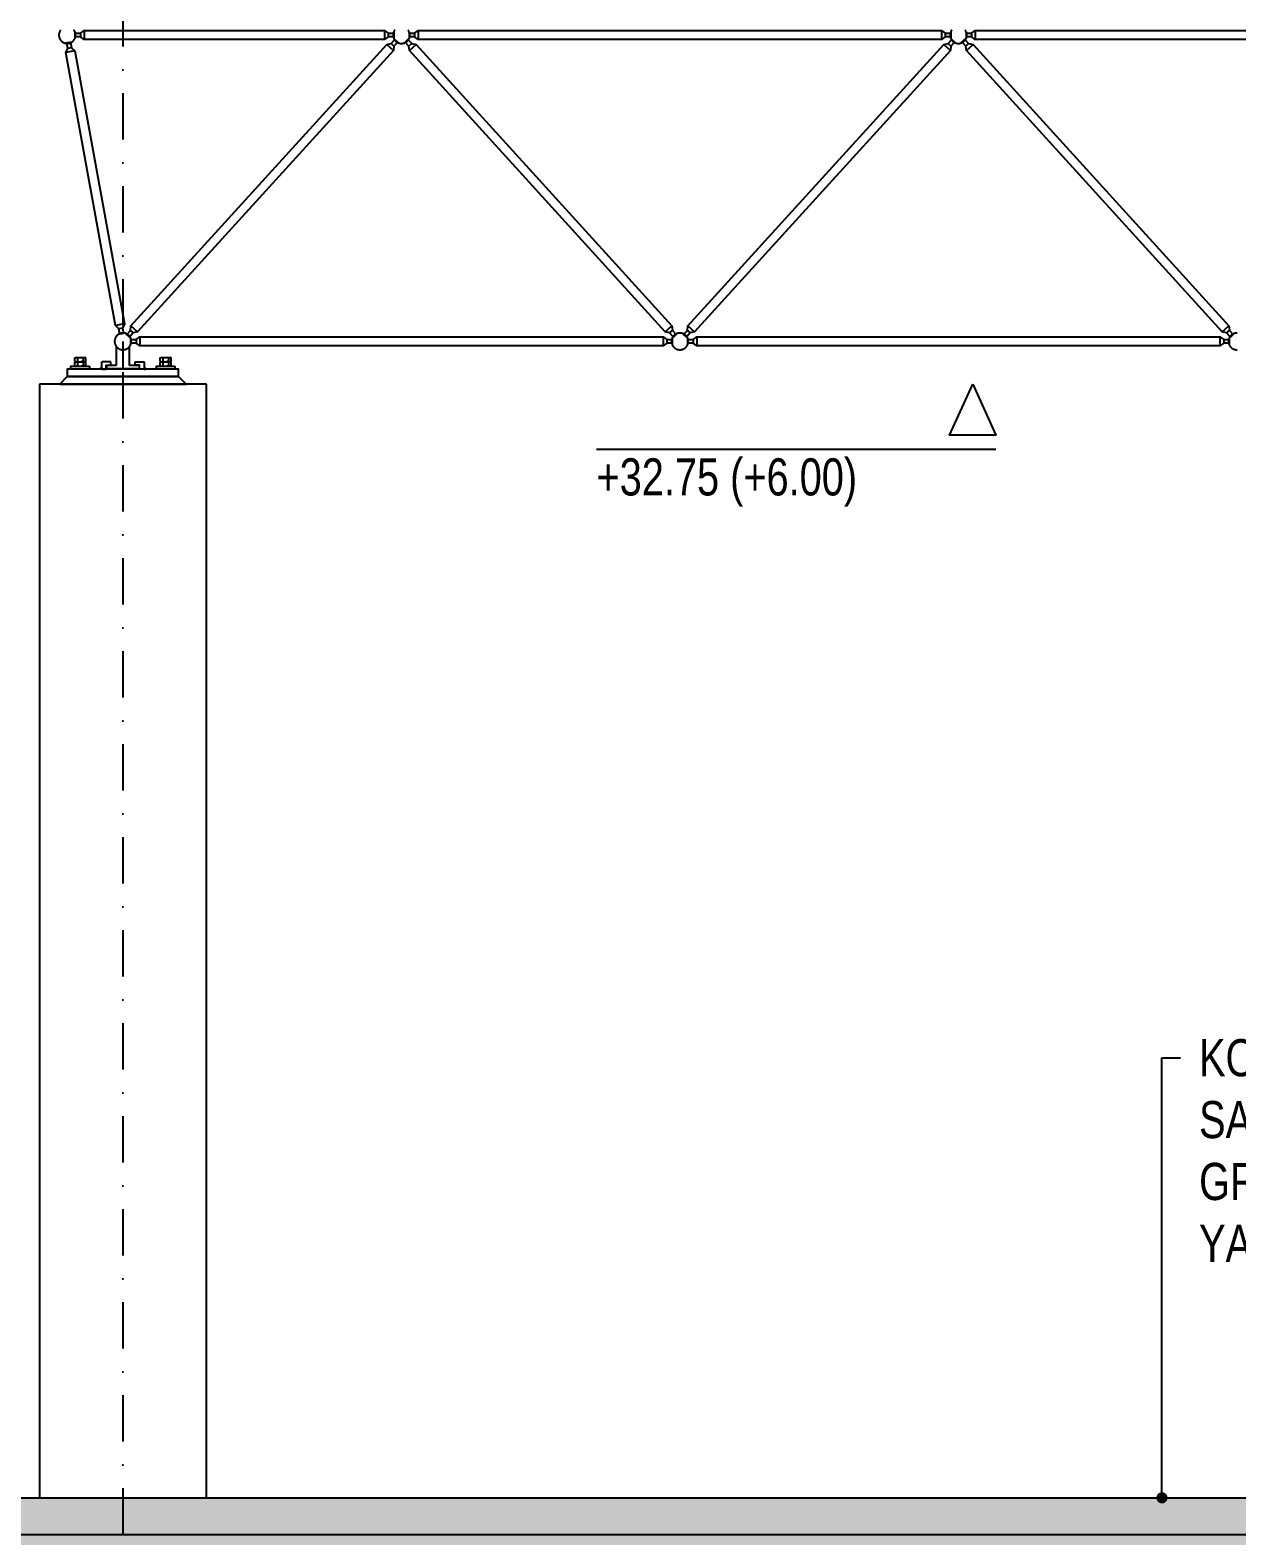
# Model space of a CAD drawing. Header units: centimetres. Extents: x 26569 to 160723, y -3143 to 14565.
# Drawn here: x 113858 to 114508, y -1622 to -811 of the extents above; entities that cross this region are included whole.
import ezdxf
from ezdxf import colors
from ezdxf.entities.mleader import LeaderData, LeaderLine
from ezdxf.math import Vec2, Vec3

# ---------------------------------------------------------------- set-up
doc = ezdxf.new("R2010")
doc.units = ezdxf.units.CM
doc.header["$LTSCALE"] = 100
doc.linetypes.add('DASHDOT2', pattern=[0.5, 0.25, -0.125, 0, -0.125])
for name, color, linetype in [('A-ANNO-DIMS', 187, 'Continuous'), ('A-ANNO-GRID', 155, 'DASHDOT2'), ('A-ELEV-01', 255, 'Continuous'), ('A-ELEV-02', 253, 'Continuous'), ('S-CONC', 5, 'Continuous'), ('S-HTCH', 8, 'Continuous')]:
    doc.layers.add(name, color=color, linetype=linetype)
doc.styles.add('Fields_100', font='act_simplex.shx', dxfattribs={"width": 0.8, "height": 20})
doc.dimstyles.new('FIELDS_100', dxfattribs={"dimscale": 0, "dimtxt": 20, "dimasz": 5, "dimexe": 5, "dimexo": 5, "dimgap": 5, "dimtad": 0, "dimdec": 0, "dimzin": 0, "dimdsep": 46, "dimtxsty": 'Fields_100', "dimblk": 'DOT', "dimcen": 0.09, "dimclrt": 50, "dimadec": 0, "dimazin": 0, "dimtfac": 1, "dimtdec": 0, "dimtix": 1, "dimtofl": 0, "dimtmove": 1, "dimatfit": 3, "dimfxl": 5, "dimfxlon": 1, "dimtolj": 1, "dimtzin": 0, "dimarcsym": 0})

# ---------------------------------------------------------------- blocks, each defined once
blk = doc.blocks.new('_Dot')
at = {"color": 0, "linetype": 'ByBlock', "lineweight": -2}
blk.add_line((-0.5, 0), (-1, 0), dxfattribs=at)
at = {"color": 0, "linetype": 'ByBlock', "const_width": 0.5}
blk.add_lwpolyline([(-0.25, 0, 1), (0.25, 0, 1)], format="xyb", close=True, dxfattribs=at)
blk = doc.blocks.new('*D478')
at = {"layer": 'A-ANNO-DIMS', "color": 0, "lineweight": -2, "transparency": 16777216}
for p, q in [((113907.73, -198.45), (113907.73, -188.45)), ((113912.73, -193.45), (114776.06, -193.45)), ((115702.73, -193.45), (114839.4, -193.45)), ((115707.73, -198.45), (115707.73, -188.45))]:
    blk.add_line(p, q, dxfattribs=at)
at = {"layer": 'DEFPOINTS', "color": 0, "transparency": 16777216}
for p in [(115707.73, -193.45), (113907.73, -1038.45), (115707.73, -1038.45)]:
    blk.add_point(p, dxfattribs=at)
at = {"layer": 'A-ANNO-DIMS', "color": 0, "lineweight": -2, "transparency": 16777216, "xscale": 5, "yscale": 5, "zscale": 5, "rotation": 180}
blk.add_blockref('_Dot', (113907.73, -193.45), dxfattribs=at)
at = {"layer": 'A-ANNO-DIMS', "color": 0, "lineweight": -2, "transparency": 16777216, "xscale": 5, "yscale": 5, "zscale": 5}
blk.add_blockref('_Dot', (115707.73, -193.45), dxfattribs=at)
at = {"layer": 'A-ANNO-DIMS', "color": 50, "transparency": 16777216, "insert": (114807.73, -193.45), "char_height": 20, "attachment_point": 5, "style": 'Fields_100'}
blk.add_mtext('\\A1;1800', dxfattribs=at)
blk = doc.blocks.new('*D483')
at = {"layer": 'A-ANNO-DIMS', "color": 0, "lineweight": -2, "transparency": 16777216}
for p, q in [((113807.73, -198.45), (113807.73, -188.45)), ((113812.73, -193.45), (113833.68, -193.45)), ((113902.73, -193.45), (113881.78, -193.45)), ((113907.73, -198.45), (113907.73, -188.45))]:
    blk.add_line(p, q, dxfattribs=at)
at = {"layer": 'DEFPOINTS', "color": 0, "transparency": 16777216}
for p in [(113907.73, -193.45), (113807.73, -1038.45), (113907.73, -1038.45)]:
    blk.add_point(p, dxfattribs=at)
at = {"layer": 'A-ANNO-DIMS', "color": 0, "lineweight": -2, "transparency": 16777216, "xscale": 5, "yscale": 5, "zscale": 5, "rotation": 180}
blk.add_blockref('_Dot', (113807.73, -193.45), dxfattribs=at)
at = {"layer": 'A-ANNO-DIMS', "color": 0, "lineweight": -2, "transparency": 16777216, "xscale": 5, "yscale": 5, "zscale": 5}
blk.add_blockref('_Dot', (113907.73, -193.45), dxfattribs=at)
at = {"layer": 'A-ANNO-DIMS', "color": 50, "transparency": 16777216, "insert": (113857.73, -193.45), "char_height": 20, "attachment_point": 5, "style": 'Fields_100'}
blk.add_mtext('\\A1;100', dxfattribs=at)
blk = doc.blocks.new('SOMUN')
for p, q in [((-9.8, 7.1), (-8.2, 8)), ((-9.8, 0.9), (-9.8, 7.1)), ((-9.8, 0.9), (-8.2, 0)), ((-8.2, 8), (-5, 8)), ((-8.2, 0), (-5, 0)), ((-5, 7.1), (-6.6, 8)), ((-5, 0.9), (-6.6, 0)), ((-5, 8), (5, 8)), ((-5, 7.1), (-1.7, 8)), ((-5, 7.1), (-5, 0.9)), ((-5, 0.9), (-1.7, 0)), ((-5, 0), (5, 0)), ((5, 7.1), (1.7, 8)), ((5, 0.9), (1.7, 0)), ((5, 8), (8.2, 8)), ((5, 7.1), (6.6, 8)), ((5, 7.1), (5, 0.9)), ((5, 0.9), (6.6, 0)), ((5, 0), (8.2, 0)), ((9.8, 7.1), (8.2, 8)), ((9.8, 0.9), (8.2, 0)), ((9.8, 0.9), (9.8, 7.1))]:
    blk.add_line(p, q)

msp = doc.modelspace()

# ---------------------------------------------------------------- hatches: boundary and pattern name
at = {"layer": 'A-ELEV-02'}
for points in [[(113896.23, -993.24), (113896.53, -993.54), (113895.53, -993.54), (113895.53, -993.51), (113895.53, -993.48), (113895.54, -993.44), (113895.54, -993.41), (113895.54, -993.37), (113895.55, -993.34), (113895.56, -993.31), (113895.57, -993.27), (113895.58, -993.24), (113895.59, -993.21), (113895.6, -993.18), (113895.61, -993.14), (113895.63, -993.11), (113895.64, -993.08), (113895.66, -993.05), (113895.68, -993.02), (113895.69, -992.99), (113895.71, -992.97), (113895.73, -992.94), (113895.76, -992.91), (113895.78, -992.89), (113895.8, -992.86), (113895.82, -992.84), (113895.85, -992.81), (113895.87, -992.79), (113895.9, -992.77), (113895.93, -992.75), (113895.95, -992.73), (113895.98, -992.71), (113896.01, -992.69), (113896.04, -992.67), (113896.07, -992.65), (113896.1, -992.64), (113896.13, -992.63), (113896.17, -992.61), (113896.2, -992.6), (113896.23, -992.59)], [(113919.23, -993.24), (113918.93, -993.54), (113919.93, -993.54), (113919.93, -993.51), (113919.93, -993.48), (113919.92, -993.44), (113919.92, -993.41), (113919.92, -993.37), (113919.91, -993.34), (113919.9, -993.31), (113919.89, -993.27), (113919.88, -993.24), (113919.87, -993.21), (113919.86, -993.18), (113919.85, -993.14), (113919.83, -993.11), (113919.82, -993.08), (113919.8, -993.05), (113919.78, -993.02), (113919.77, -992.99), (113919.75, -992.97), (113919.73, -992.94), (113919.7, -992.91), (113919.68, -992.89), (113919.66, -992.86), (113919.64, -992.84), (113919.61, -992.81), (113919.59, -992.79), (113919.56, -992.77), (113919.53, -992.75), (113919.5, -992.73), (113919.48, -992.71), (113919.45, -992.69), (113919.42, -992.67), (113919.39, -992.65), (113919.36, -992.64), (113919.33, -992.63), (113919.29, -992.61), (113919.26, -992.6), (113919.23, -992.59)]]:
    msp.add_hatch(color=256, dxfattribs=at).paths.add_polyline_path(points, flags=0)
at = {"layer": 'S-HTCH'}
h = msp.add_hatch(dxfattribs=at)
h.set_pattern_fill('ANSI33', color=256, style=0)
h.set_pattern_definition([(45, (95288.2936, -335.3015), (-4.490128, 4.490128), []), (45, (95292.784, -335.3015), (-4.490128, 4.490128), [3.175, -1.5875])])
h.paths.add_polyline_path([(120752.73, -1621.54), (120752.73, -1601.54), (104862.73, -1601.54), (104862.73, -1621.54)])
h.paths.add_polyline_path([(120752.73, -1601.54), (120752.73, -1621.54), (122651.23, -1621.54), (122651.23, -1601.54)])
h = msp.add_hatch(dxfattribs=at)
h.set_pattern_fill('AR-CONC', color=256, scale=0.1, style=0)
h.set_pattern_definition([(50, (-26454.642, -0.04), (18.2184669, -1.5939086), [1.905, -20.955]), (355, (-26454.642, -0.04), (-3.5243421, 19.1056845), [1.524, -16.7640584]), (100.451445, (-26453.124, -0.173), (14.6941247, 17.5117752), [1.6190009, -17.8090245]), (46.1842, (-26454.642, 5.04), (27.107904, -4.2042328), [2.8575, -31.4325]), (96.635558, (-26452.383, 4.69), (23.7404134, 24.7426125), [2.4285023, -26.713561]), (351.184151, (-26454.642, 5.04), (23.7404134, 24.7426125), [2.2859967, -25.145973]), (21, (-26452.102, 3.77), (15.1614391, -10.2265198), [1.905, -20.955]), (326, (-26452.102, 3.77), (6.1802028, 18.4187966), [1.524, -16.764]), (71.451445, (-26450.838, 2.917), (21.341642, 8.1922769), [1.6190009, -17.8089938]), (37.5, (-26454.642, -0.04), (0.30886033, 8.4555039), [0, -16.5608, 0, -17.018, 0, -16.8275]), (7.5, (-26454.642, -0.04), (6.68196625, 10.0180575), [0, -9.7028, 0, -16.1798, 0, -6.4135]), (327.5, (-26460.306, -0.04), (13.55905952, -0.5728744), [0, -6.35, 0, -19.812, 0, -26.289]), (317.5, (-26462.846, -0.04), (14.8129181, 2.5426491), [0, -8.255, 0, -13.1572, 0, -18.669])])
h.paths.add_polyline_path([(122625.73, -1621.54), (104862.73, -1621.54), (104862.73, -1631.54), (122625.73, -1631.54)])

# ---------------------------------------------------------------- linework, layer by layer
for points in [[(113873.73, -1001.54), (113941.73, -1001.54), (113937.73, -997.54), (113877.73, -997.54)], [(113877.73, -997.54), (113937.73, -997.54), (113937.73, -993.54), (113877.73, -993.54)]]:
    msp.add_lwpolyline(points, close=True)
at = {"elevation": 0}
for points in [[(113889.73, -991.94), (113889.73, -993.54), (113879.73, -993.54), (113879.73, -991.94), (113889.73, -991.94)], [(113935.73, -991.94), (113935.73, -993.54), (113925.73, -993.54), (113925.73, -991.94), (113935.73, -991.94)]]:
    msp.add_lwpolyline(points, dxfattribs=at)
at = {"layer": 'A-ANNO-DIMS'}
msp.add_lwpolyline([(114365.45, -1001.54), (114377.95, -1029.04), (114352.95, -1029.04)], close=True, dxfattribs=at)
msp.add_lwpolyline([(114162.8, -1036.54), (114377.95, -1036.54)], dxfattribs=at)
at = {"layer": 'A-ANNO-GRID'}
msp.add_lwpolyline([(113907.73, -143.45), (113907.73, -1876.54)], dxfattribs=at)
at = {"layer": 'A-ELEV-01'}
for points in [[(113862.73, -1001.54), (113862.73, -1601.54)], [(113952.73, -1001.54), (113862.73, -1001.54)], [(113952.73, -1601.54), (113952.73, -1001.54)]]:
    msp.add_lwpolyline(points, dxfattribs=at)
at = {"layer": 'A-ELEV-02'}
for points in [[(113874.13, -810.84), (113874.04, -810.96), (113873.96, -811.09), (113873.88, -811.22), (113873.8, -811.35), (113873.73, -811.48), (113873.66, -811.62), (113873.6, -811.76), (113873.54, -811.91), (113873.48, -812.05), (113873.46, -812.13), (113873.43, -812.2), (113873.41, -812.28), (113873.39, -812.36), (113873.37, -812.43), (113873.35, -812.51), (113873.33, -812.59), (113873.32, -812.67), (113873.3, -812.74), (113873.29, -812.82), (113873.28, -812.9), (113873.27, -812.98), (113873.26, -813.06), (113873.25, -813.14), (113873.24, -813.22), (113873.24, -813.3), (113873.23, -813.38), (113873.23, -813.46), (113873.23, -813.54), (113873.23, -813.62), (113873.23, -813.7), (113873.24, -813.78), (113873.24, -813.86), (113873.25, -813.94), (113873.25, -814.01), (113873.26, -814.09), (113873.27, -814.17), (113873.29, -814.25), (113873.31, -814.4), (113873.35, -814.56), (113873.38, -814.71), (113873.43, -814.86), (113873.47, -815), (113873.52, -815.14), (113873.58, -815.29), (113873.64, -815.42), (113873.71, -815.56), (113873.77, -815.69), (113873.85, -815.82), (113873.93, -815.95), (113874.01, -816.07), (113874.1, -816.2), (113874.19, -816.32), (113874.29, -816.44), (113874.39, -816.56), (113874.5, -816.68), (113874.55, -816.73), (113874.61, -816.79), (113874.67, -816.84), (113874.73, -816.9), (113874.79, -816.95), (113874.85, -817), (113874.91, -817.05), (113874.97, -817.1), (113875.03, -817.15), (113875.1, -817.19), (113875.16, -817.24), (113875.23, -817.29), (113875.3, -817.33), (113875.36, -817.37), (113875.43, -817.41), (113875.5, -817.45), (113875.57, -817.49), (113875.64, -817.53), (113875.71, -817.57), (113875.78, -817.6), (113875.86, -817.64), (113875.93, -817.67), (113876, -817.7), (113876.08, -817.73), (113876.15, -817.76), (113876.22, -817.78), (113876.3, -817.81), (113876.37, -817.83), (113876.52, -817.88), (113876.67, -817.92), (113876.83, -817.95), (113876.98, -817.98), (113877.13, -818), (113877.28, -818.02), (113877.43, -818.03), (113877.58, -818.04), (113877.73, -818.04), (113877.88, -818.04), (113878.03, -818.03), (113878.18, -818.02), (113878.33, -818), (113878.48, -817.98), (113878.63, -817.95), (113878.79, -817.92), (113878.94, -817.88), (113879.09, -817.83), (113879.16, -817.81), (113879.24, -817.78), (113879.31, -817.76), (113879.38, -817.73), (113879.46, -817.7), (113879.53, -817.67), (113879.6, -817.64), (113879.68, -817.6), (113879.75, -817.57), (113879.82, -817.53), (113879.89, -817.49), (113879.96, -817.45), (113880.03, -817.41), (113880.1, -817.37), (113880.16, -817.33), (113880.23, -817.29), (113880.3, -817.24), (113880.36, -817.19), (113880.43, -817.15), (113880.49, -817.1), (113880.55, -817.05), (113880.61, -817), (113880.67, -816.95), (113880.73, -816.9), (113880.79, -816.84), (113880.85, -816.79), (113880.91, -816.73), (113880.96, -816.68), (113881.07, -816.56), (113881.17, -816.44), (113881.27, -816.32), (113881.36, -816.2), (113881.45, -816.07), (113881.53, -815.95), (113881.61, -815.82), (113881.69, -815.69), (113881.75, -815.56), (113881.82, -815.42), (113881.88, -815.29), (113881.94, -815.14), (113881.99, -815), (113882.03, -814.86), (113882.08, -814.71), (113882.11, -814.56), (113882.15, -814.4), (113882.17, -814.25), (113882.19, -814.17), (113882.2, -814.09), (113882.21, -814.01), (113882.21, -813.94), (113882.22, -813.86), (113882.22, -813.78), (113882.23, -813.7), (113882.23, -813.62), (113882.23, -813.54), (113882.23, -813.46), (113882.23, -813.38), (113882.22, -813.3), (113882.22, -813.22), (113882.21, -813.14), (113882.2, -813.06), (113882.19, -812.98), (113882.18, -812.9), (113882.17, -812.82), (113882.16, -812.74), (113882.14, -812.67), (113882.13, -812.59), (113882.11, -812.51), (113882.09, -812.43), (113882.07, -812.36), (113882.05, -812.28), (113882.03, -812.2), (113882, -812.13), (113881.98, -812.05), (113881.92, -811.91), (113881.86, -811.76), (113881.8, -811.62), (113881.73, -811.48), (113881.66, -811.35), (113881.58, -811.22), (113881.5, -811.09), (113881.42, -810.96), (113881.33, -810.84)], [(113881.83, -812.54), (113884.83, -812.54), (113886.83, -811.13), (114048.63, -811.13), (114050.63, -812.54), (114053.63, -812.54)], [(113886.83, -811.13), (113886.83, -815.96)], [(114048.63, -811.13), (114048.63, -815.96)], [(114054.13, -810.84), (114054.04, -810.96), (114053.96, -811.09), (114053.88, -811.22), (114053.8, -811.35), (114053.73, -811.48), (114053.66, -811.62), (114053.6, -811.76), (114053.54, -811.91), (114053.48, -812.05), (114053.46, -812.13), (114053.43, -812.2), (114053.41, -812.28), (114053.39, -812.36), (114053.37, -812.43), (114053.35, -812.51), (114053.33, -812.59), (114053.32, -812.67), (114053.3, -812.74), (114053.29, -812.82), (114053.28, -812.9), (114053.27, -812.98), (114053.26, -813.06), (114053.25, -813.14), (114053.24, -813.22), (114053.24, -813.3), (114053.23, -813.38), (114053.23, -813.46), (114053.23, -813.54), (114053.23, -813.62), (114053.23, -813.7), (114053.24, -813.78), (114053.24, -813.86), (114053.25, -813.94), (114053.25, -814.01), (114053.26, -814.09), (114053.27, -814.17), (114053.29, -814.25), (114053.31, -814.4), (114053.35, -814.56), (114053.38, -814.71), (114053.43, -814.86), (114053.47, -815), (114053.52, -815.14), (114053.58, -815.29), (114053.64, -815.42), (114053.71, -815.56), (114053.77, -815.69), (114053.85, -815.82), (114053.93, -815.95), (114054.01, -816.07), (114054.1, -816.2), (114054.19, -816.32), (114054.29, -816.44), (114054.39, -816.56), (114054.5, -816.68), (114054.55, -816.73), (114054.61, -816.79), (114054.67, -816.84), (114054.73, -816.9), (114054.79, -816.95), (114054.85, -817), (114054.91, -817.05), (114054.97, -817.1), (114055.03, -817.15), (114055.1, -817.19), (114055.16, -817.24), (114055.23, -817.29), (114055.3, -817.33), (114055.36, -817.37), (114055.43, -817.41), (114055.5, -817.45), (114055.57, -817.49), (114055.64, -817.53), (114055.71, -817.57), (114055.78, -817.6), (114055.86, -817.64), (114055.93, -817.67), (114056, -817.7), (114056.08, -817.73), (114056.15, -817.76), (114056.22, -817.78), (114056.3, -817.81), (114056.37, -817.83), (114056.52, -817.88), (114056.67, -817.92), (114056.83, -817.95), (114056.98, -817.98), (114057.13, -818), (114057.28, -818.02), (114057.43, -818.03), (114057.58, -818.04), (114057.73, -818.04), (114057.88, -818.04), (114058.03, -818.03), (114058.18, -818.02), (114058.33, -818), (114058.48, -817.98), (114058.63, -817.95), (114058.79, -817.92), (114058.94, -817.88), (114059.09, -817.83), (114059.16, -817.81), (114059.24, -817.78), (114059.31, -817.76), (114059.38, -817.73), (114059.46, -817.7), (114059.53, -817.67), (114059.6, -817.64), (114059.68, -817.6), (114059.75, -817.57), (114059.82, -817.53), (114059.89, -817.49), (114059.96, -817.45), (114060.03, -817.41), (114060.1, -817.37), (114060.16, -817.33), (114060.23, -817.29), (114060.3, -817.24), (114060.36, -817.19), (114060.43, -817.15), (114060.49, -817.1), (114060.55, -817.05), (114060.61, -817), (114060.67, -816.95), (114060.73, -816.9), (114060.79, -816.84), (114060.85, -816.79), (114060.91, -816.73), (114060.96, -816.68), (114061.07, -816.56), (114061.17, -816.44), (114061.27, -816.32), (114061.36, -816.2), (114061.45, -816.07), (114061.53, -815.95), (114061.61, -815.82), (114061.69, -815.69), (114061.75, -815.56), (114061.82, -815.42), (114061.88, -815.29), (114061.94, -815.14), (114061.99, -815), (114062.03, -814.86), (114062.08, -814.71), (114062.11, -814.56), (114062.15, -814.4), (114062.17, -814.25), (114062.19, -814.17), (114062.2, -814.09), (114062.21, -814.01), (114062.21, -813.94), (114062.22, -813.86), (114062.22, -813.78), (114062.23, -813.7), (114062.23, -813.62), (114062.23, -813.54), (114062.23, -813.46), (114062.23, -813.38), (114062.22, -813.3), (114062.22, -813.22), (114062.21, -813.14), (114062.2, -813.06), (114062.19, -812.98), (114062.18, -812.9), (114062.17, -812.82), (114062.16, -812.74), (114062.14, -812.67), (114062.13, -812.59), (114062.11, -812.51), (114062.09, -812.43), (114062.07, -812.36), (114062.05, -812.28), (114062.03, -812.2), (114062, -812.13), (114061.98, -812.05), (114061.92, -811.91), (114061.86, -811.76), (114061.8, -811.62), (114061.73, -811.48), (114061.66, -811.35), (114061.58, -811.22), (114061.5, -811.09), (114061.42, -810.96), (114061.33, -810.84)], [(114061.83, -812.54), (114064.83, -812.54), (114066.83, -811.13), (114348.63, -811.13), (114350.63, -812.54), (114353.63, -812.54)], [(114066.83, -811.13), (114066.83, -815.96)], [(114348.63, -811.13), (114348.63, -815.96)], [(114354.13, -810.84), (114354.04, -810.96), (114353.96, -811.09), (114353.88, -811.22), (114353.8, -811.35), (114353.73, -811.48), (114353.66, -811.62), (114353.6, -811.76), (114353.54, -811.91), (114353.48, -812.05), (114353.46, -812.13), (114353.43, -812.2), (114353.41, -812.28), (114353.39, -812.36), (114353.37, -812.43), (114353.35, -812.51), (114353.33, -812.59), (114353.32, -812.67), (114353.3, -812.74), (114353.29, -812.82), (114353.28, -812.9), (114353.27, -812.98), (114353.26, -813.06), (114353.25, -813.14), (114353.24, -813.22), (114353.24, -813.3), (114353.23, -813.38), (114353.23, -813.46), (114353.23, -813.54), (114353.23, -813.62), (114353.23, -813.7), (114353.24, -813.78), (114353.24, -813.86), (114353.25, -813.94), (114353.25, -814.01), (114353.26, -814.09), (114353.27, -814.17), (114353.29, -814.25), (114353.31, -814.4), (114353.35, -814.56), (114353.38, -814.71), (114353.43, -814.86), (114353.47, -815), (114353.52, -815.14), (114353.58, -815.29), (114353.64, -815.42), (114353.71, -815.56), (114353.77, -815.69), (114353.85, -815.82), (114353.93, -815.95), (114354.01, -816.07), (114354.1, -816.2), (114354.19, -816.32), (114354.29, -816.44), (114354.39, -816.56), (114354.5, -816.68), (114354.55, -816.73), (114354.61, -816.79), (114354.67, -816.84), (114354.73, -816.9), (114354.79, -816.95), (114354.85, -817), (114354.91, -817.05), (114354.97, -817.1), (114355.03, -817.15), (114355.1, -817.19), (114355.16, -817.24), (114355.23, -817.29), (114355.3, -817.33), (114355.36, -817.37), (114355.43, -817.41), (114355.5, -817.45), (114355.57, -817.49), (114355.64, -817.53), (114355.71, -817.57), (114355.78, -817.6), (114355.86, -817.64), (114355.93, -817.67), (114356, -817.7), (114356.08, -817.73), (114356.15, -817.76), (114356.22, -817.78), (114356.3, -817.81), (114356.37, -817.83), (114356.52, -817.88), (114356.67, -817.92), (114356.83, -817.95), (114356.98, -817.98), (114357.13, -818), (114357.28, -818.02), (114357.43, -818.03), (114357.58, -818.04), (114357.73, -818.04), (114357.88, -818.04), (114358.03, -818.03), (114358.18, -818.02), (114358.33, -818), (114358.48, -817.98), (114358.63, -817.95), (114358.79, -817.92), (114358.94, -817.88), (114359.09, -817.83), (114359.16, -817.81), (114359.24, -817.78), (114359.31, -817.76), (114359.38, -817.73), (114359.46, -817.7), (114359.53, -817.67), (114359.6, -817.64), (114359.68, -817.6), (114359.75, -817.57), (114359.82, -817.53), (114359.89, -817.49), (114359.96, -817.45), (114360.03, -817.41), (114360.1, -817.37), (114360.16, -817.33), (114360.23, -817.29), (114360.3, -817.24), (114360.36, -817.19), (114360.43, -817.15), (114360.49, -817.1), (114360.55, -817.05), (114360.61, -817), (114360.67, -816.95), (114360.73, -816.9), (114360.79, -816.84), (114360.85, -816.79), (114360.91, -816.73), (114360.96, -816.68), (114361.07, -816.56), (114361.17, -816.44), (114361.27, -816.32), (114361.36, -816.2), (114361.45, -816.07), (114361.53, -815.95), (114361.61, -815.82), (114361.69, -815.69), (114361.75, -815.56), (114361.82, -815.42), (114361.88, -815.29), (114361.94, -815.14), (114361.99, -815), (114362.03, -814.86), (114362.08, -814.71), (114362.11, -814.56), (114362.15, -814.4), (114362.17, -814.25), (114362.19, -814.17), (114362.2, -814.09), (114362.21, -814.01), (114362.21, -813.94), (114362.22, -813.86), (114362.22, -813.78), (114362.23, -813.7), (114362.23, -813.62), (114362.23, -813.54), (114362.23, -813.46), (114362.23, -813.38), (114362.22, -813.3), (114362.22, -813.22), (114362.21, -813.14), (114362.2, -813.06), (114362.19, -812.98), (114362.18, -812.9), (114362.17, -812.82), (114362.16, -812.74), (114362.14, -812.67), (114362.13, -812.59), (114362.11, -812.51), (114362.09, -812.43), (114362.07, -812.36), (114362.05, -812.28), (114362.03, -812.2), (114362, -812.13), (114361.98, -812.05), (114361.92, -811.91), (114361.86, -811.76), (114361.8, -811.62), (114361.73, -811.48), (114361.66, -811.35), (114361.58, -811.22), (114361.5, -811.09), (114361.42, -810.96), (114361.33, -810.84)], [(114361.83, -812.54), (114364.83, -812.54), (114366.83, -811.13), (114648.63, -811.13), (114650.63, -812.54), (114653.63, -812.54)], [(114366.83, -811.13), (114366.83, -815.96)], [(113880.29, -817.25), (113876.64, -817.91)], [(113906.01, -974.69), (113905.48, -971.74), (113903.73, -970.02), (113876.98, -822.93), (113878.02, -820.71), (113877.48, -817.76)], [(113879.45, -817.4), (113879.98, -820.35), (113881.73, -822.06), (113908.48, -969.16), (113907.44, -971.38), (113907.98, -974.33)], [(113881.83, -811.69), (113881.83, -815.4)], [(114053.63, -814.54), (114050.63, -814.54), (114048.63, -815.96), (113886.83, -815.96), (113884.83, -814.54), (113881.83, -814.54)], [(113884.83, -812.54), (113884.83, -814.54)], [(114049.82, -818.65), (114053.4, -821.9)], [(114050.63, -812.54), (114050.63, -814.54)], [(114052.21, -818.12), (114053.69, -819.47)], [(114053.6, -815.33), (114056.34, -817.83)], [(114053.63, -811.69), (114053.63, -815.4)], [(114059.12, -817.83), (114061.86, -815.33)], [(114061.77, -819.47), (114063.25, -818.12)], [(114061.83, -811.69), (114061.83, -815.4)], [(114353.63, -814.54), (114350.63, -814.54), (114348.63, -815.96), (114066.83, -815.96), (114064.83, -814.54), (114061.83, -814.54)], [(114062.06, -821.9), (114065.64, -818.65)], [(114064.83, -812.54), (114064.83, -814.54)], [(114349.82, -818.65), (114353.4, -821.9)], [(114350.63, -812.54), (114350.63, -814.54)], [(114352.21, -818.12), (114353.69, -819.47)], [(114353.6, -815.33), (114356.34, -817.83)], [(114353.63, -811.69), (114353.63, -815.4)], [(114359.12, -817.83), (114361.86, -815.33)], [(114361.77, -819.47), (114363.25, -818.12)], [(114361.83, -811.69), (114361.83, -815.4)], [(114653.63, -814.54), (114650.63, -814.54), (114648.63, -815.96), (114366.83, -815.96), (114364.83, -814.54), (114361.83, -814.54)], [(114362.06, -821.9), (114365.64, -818.65)], [(114364.83, -812.54), (114364.83, -814.54)], [(113881.73, -822.06), (113876.98, -822.93)], [(113879.98, -820.35), (113878.02, -820.71)], [(113908.48, -969.16), (113903.73, -970.02)], [(113907.44, -971.38), (113905.48, -971.74)], [(113911.77, -972.62), (113913.25, -973.96)], [(113912.06, -970.19), (113915.64, -973.43)], [(114199.82, -973.43), (114203.4, -970.19)], [(114202.21, -973.96), (114203.69, -972.62)], [(114211.77, -972.62), (114213.25, -973.96)], [(114212.06, -970.19), (114215.64, -973.43)], [(114499.82, -973.43), (114503.4, -970.19)], [(114502.21, -973.96), (114503.69, -972.62)], [(113911.33, -981.24), (113911.42, -981.12), (113911.5, -981), (113911.58, -980.87), (113911.66, -980.74), (113911.73, -980.6), (113911.8, -980.47), (113911.86, -980.32), (113911.92, -980.18), (113911.98, -980.03), (113912, -979.96), (113912.03, -979.88), (113912.05, -979.81), (113912.07, -979.73), (113912.09, -979.65), (113912.11, -979.58), (113912.13, -979.5), (113912.14, -979.42), (113912.16, -979.34), (113912.17, -979.26), (113912.18, -979.19), (113912.19, -979.11), (113912.2, -979.03), (113912.21, -978.95), (113912.22, -978.87), (113912.22, -978.79), (113912.23, -978.71), (113912.23, -978.63), (113912.23, -978.55), (113912.23, -978.47), (113912.23, -978.39), (113912.22, -978.31), (113912.22, -978.23), (113912.21, -978.15), (113912.21, -978.07), (113912.2, -977.99), (113912.19, -977.92), (113912.17, -977.84), (113912.15, -977.68), (113912.11, -977.53), (113912.08, -977.38), (113912.03, -977.23), (113911.99, -977.09), (113911.94, -976.94), (113911.88, -976.8), (113911.82, -976.67), (113911.75, -976.53), (113911.69, -976.4), (113911.61, -976.27), (113911.53, -976.14), (113911.45, -976.01), (113911.36, -975.89), (113911.27, -975.76), (113911.17, -975.64), (113911.07, -975.53), (113910.96, -975.41), (113910.91, -975.36), (113910.85, -975.3), (113910.79, -975.25), (113910.73, -975.19), (113910.67, -975.14), (113910.61, -975.09), (113910.55, -975.04), (113910.49, -974.99), (113910.43, -974.94), (113910.36, -974.89), (113910.3, -974.85), (113910.23, -974.8), (113910.16, -974.76), (113910.1, -974.72), (113910.03, -974.67), (113909.96, -974.63), (113909.89, -974.6), (113909.82, -974.56), (113909.75, -974.52), (113909.68, -974.49), (113909.6, -974.45), (113909.53, -974.42), (113909.46, -974.39), (113909.38, -974.36), (113909.31, -974.33), (113909.24, -974.3), (113909.16, -974.28), (113909.09, -974.25), (113908.94, -974.21), (113908.79, -974.17), (113908.63, -974.14), (113908.48, -974.11), (113908.33, -974.08), (113908.18, -974.07), (113908.03, -974.05), (113907.88, -974.05), (113907.73, -974.04), (113907.58, -974.05), (113907.43, -974.05), (113907.28, -974.07), (113907.13, -974.08), (113906.98, -974.11), (113906.83, -974.14), (113906.67, -974.17), (113906.52, -974.21), (113906.37, -974.25), (113906.3, -974.28), (113906.22, -974.3), (113906.15, -974.33), (113906.08, -974.36), (113906, -974.39), (113905.93, -974.42), (113905.86, -974.45), (113905.78, -974.49), (113905.71, -974.52), (113905.64, -974.56), (113905.57, -974.6), (113905.5, -974.63), (113905.43, -974.67), (113905.36, -974.72), (113905.3, -974.76), (113905.23, -974.8), (113905.16, -974.85), (113905.1, -974.89), (113905.03, -974.94), (113904.97, -974.99), (113904.91, -975.04), (113904.85, -975.09), (113904.79, -975.14), (113904.73, -975.19), (113904.67, -975.25), (113904.61, -975.3), (113904.55, -975.36), (113904.5, -975.41), (113904.39, -975.53), (113904.29, -975.64), (113904.19, -975.76), (113904.1, -975.89), (113904.01, -976.01), (113903.93, -976.14), (113903.85, -976.27), (113903.77, -976.4), (113903.71, -976.53), (113903.64, -976.67), (113903.58, -976.8), (113903.52, -976.94), (113903.47, -977.09), (113903.43, -977.23), (113903.38, -977.38), (113903.35, -977.53), (113903.31, -977.68), (113903.29, -977.84), (113903.27, -977.92), (113903.26, -977.99), (113903.25, -978.07), (113903.25, -978.15), (113903.24, -978.23), (113903.24, -978.31), (113903.23, -978.39), (113903.23, -978.47), (113903.23, -978.55), (113903.23, -978.63), (113903.23, -978.71), (113903.24, -978.79), (113903.24, -978.87), (113903.25, -978.95), (113903.26, -979.03), (113903.27, -979.11), (113903.28, -979.19), (113903.29, -979.26), (113903.3, -979.34), (113903.32, -979.42), (113903.33, -979.5), (113903.35, -979.58), (113903.37, -979.65), (113903.39, -979.73), (113903.41, -979.81), (113903.43, -979.88), (113903.46, -979.96), (113903.48, -980.03), (113903.54, -980.18), (113903.6, -980.32), (113903.66, -980.47), (113903.73, -980.6), (113903.8, -980.74), (113903.88, -980.87), (113903.96, -981), (113904.04, -981.12), (113904.13, -981.24)], [(113904.13, -981.24), (113904.13, -991.54)], [(113908.82, -974.18), (113905.17, -974.84)], [(113907.73, -978.54), (113907.73, -993.54)], [(113909.12, -974.26), (113911.86, -976.76)], [(113911.33, -991.54), (113911.33, -981.24)], [(113911.83, -977.54), (113914.83, -977.54), (113916.83, -976.13), (114198.63, -976.13), (114200.63, -977.54), (114203.63, -977.54)], [(113911.83, -976.69), (113911.83, -980.4)], [(114203.63, -979.54), (114200.63, -979.54), (114198.63, -980.96), (113916.83, -980.96), (113914.83, -979.54), (113911.83, -979.54)], [(113914.83, -977.54), (113914.83, -979.54)], [(113916.83, -976.13), (113916.83, -980.96)], [(114198.63, -976.13), (114198.63, -980.96)], [(114200.63, -977.54), (114200.63, -979.54)], [(114203.6, -976.76), (114206.34, -974.26)], [(114203.63, -976.69), (114203.63, -980.4)], [(114209.12, -974.26), (114211.86, -976.76)], [(114211.83, -977.54), (114214.83, -977.54), (114216.83, -976.13), (114498.63, -976.13), (114500.63, -977.54), (114503.63, -977.54)], [(114211.83, -976.69), (114211.83, -980.4)], [(114503.63, -979.54), (114500.63, -979.54), (114498.63, -980.96), (114216.83, -980.96), (114214.83, -979.54), (114211.83, -979.54)], [(114214.83, -977.54), (114214.83, -979.54)], [(114216.83, -976.13), (114216.83, -980.96)], [(114498.63, -976.13), (114498.63, -980.96)], [(114500.63, -977.54), (114500.63, -979.54)], [(114507.83, -974.04), (114507.73, -974.04), (114507.63, -974.04), (114507.53, -974.05), (114507.43, -974.05), (114507.33, -974.06), (114507.22, -974.07), (114507.12, -974.09), (114507.02, -974.1), (114506.91, -974.12), (114506.81, -974.14), (114506.7, -974.16), (114506.6, -974.19), (114506.49, -974.22), (114506.39, -974.25), (114506.28, -974.28), (114506.18, -974.32), (114506.07, -974.36), (114505.97, -974.4), (114505.87, -974.45), (114505.76, -974.5), (114505.66, -974.55), (114505.56, -974.6), (114505.46, -974.66), (114505.36, -974.72), (114505.27, -974.78), (114505.17, -974.84), (114505.08, -974.91), (114504.98, -974.98), (114504.89, -975.05), (114504.8, -975.12), (114504.72, -975.2), (114504.63, -975.28), (114504.55, -975.36), (114504.47, -975.45), (114504.39, -975.53), (114504.31, -975.62), (114504.24, -975.71), (114504.16, -975.8), (114504.09, -975.89), (114504.03, -975.99), (114503.96, -976.08), (114503.9, -976.18), (114503.84, -976.28), (114503.79, -976.38), (114503.73, -976.48), (114503.68, -976.58), (114503.63, -976.68), (114503.59, -976.78), (114503.55, -976.89), (114503.51, -976.99), (114503.47, -977.1), (114503.44, -977.2), (114503.4, -977.31), (114503.37, -977.41), (114503.35, -977.52), (114503.33, -977.62), (114503.31, -977.72), (114503.29, -977.83), (114503.27, -977.93), (114503.26, -978.04), (114503.25, -978.14), (114503.24, -978.24), (114503.23, -978.34), (114503.23, -978.44), (114503.23, -978.54), (114503.23, -978.64), (114503.23, -978.74), (114503.24, -978.85), (114503.25, -978.95), (114503.26, -979.05), (114503.27, -979.15), (114503.29, -979.26), (114503.31, -979.36), (114503.33, -979.47), (114503.35, -979.57), (114503.37, -979.68), (114503.4, -979.78), (114503.44, -979.89), (114503.47, -979.99), (114503.51, -980.1), (114503.55, -980.2), (114503.59, -980.3), (114503.63, -980.41), (114503.68, -980.51), (114503.73, -980.61), (114503.79, -980.71), (114503.84, -980.81), (114503.9, -980.91), (114503.96, -981.01), (114504.03, -981.1), (114504.09, -981.2), (114504.16, -981.29), (114504.24, -981.38), (114504.31, -981.47), (114504.39, -981.56), (114504.47, -981.64), (114504.55, -981.73), (114504.63, -981.81), (114504.72, -981.89), (114504.8, -981.96), (114504.89, -982.04), (114504.98, -982.11), (114505.08, -982.18), (114505.17, -982.25), (114505.27, -982.31), (114505.36, -982.37), (114505.46, -982.43), (114505.56, -982.49), (114505.66, -982.54), (114505.76, -982.59), (114505.87, -982.64), (114505.97, -982.69), (114506.07, -982.73), (114506.18, -982.77), (114506.28, -982.8), (114506.39, -982.84), (114506.49, -982.87), (114506.6, -982.9), (114506.7, -982.92), (114506.81, -982.95), (114506.91, -982.97), (114507.02, -982.99), (114507.12, -983), (114507.22, -983.02), (114507.33, -983.03), (114507.43, -983.03), (114507.53, -983.04), (114507.63, -983.04), (114507.73, -983.04), (114507.83, -983.04)], [(114503.6, -976.76), (114506.34, -974.26)], [(114503.63, -976.69), (114503.63, -980.4)], [(113896.23, -992.59), (113896.21, -992.6), (113896.19, -992.6), (113896.18, -992.61), (113896.16, -992.61), (113896.14, -992.62), (113896.12, -992.63), (113896.11, -992.64), (113896.09, -992.65), (113896.07, -992.65), (113896.06, -992.66), (113896.04, -992.67), (113896.02, -992.68), (113896, -992.69), (113895.99, -992.7), (113895.97, -992.71), (113895.95, -992.73), (113895.94, -992.74), (113895.92, -992.75), (113895.91, -992.76), (113895.89, -992.77), (113895.88, -992.79), (113895.86, -992.8), (113895.85, -992.81), (113895.83, -992.83), (113895.82, -992.84), (113895.8, -992.86), (113895.79, -992.87), (113895.77, -992.89), (113895.76, -992.9), (113895.75, -992.92), (113895.74, -992.94), (113895.72, -992.95), (113895.71, -992.97), (113895.7, -992.99), (113895.69, -993), (113895.68, -993.02), (113895.67, -993.04), (113895.66, -993.06), (113895.65, -993.07), (113895.64, -993.09), (113895.63, -993.11), (113895.62, -993.13), (113895.61, -993.15), (113895.6, -993.16), (113895.6, -993.18), (113895.59, -993.2), (113895.58, -993.22), (113895.58, -993.24), (113895.57, -993.26), (113895.57, -993.28), (113895.56, -993.3), (113895.56, -993.32), (113895.55, -993.34), (113895.55, -993.35), (113895.54, -993.37), (113895.54, -993.39), (113895.54, -993.41), (113895.54, -993.43), (113895.53, -993.45), (113895.53, -993.47), (113895.53, -993.49), (113895.53, -993.51), (113895.53, -993.53), (113895.53, -993.54)], [(113896.53, -993.54), (113895.53, -993.54)], [(113896.53, -993.54), (113896.23, -993.24)], [(113904.13, -991.54), (113898.83, -991.54)], [(113898.83, -991.54), (113898.83, -993.14)], [(113898.83, -993.14), (113916.63, -993.14)], [(113899.03, -993.54), (113899.03, -993.34)], [(113899.03, -993.34), (113916.43, -993.34)], [(113916.43, -993.54), (113899.03, -993.54)], [(113899.08, -993.34), (113899.08, -993.14)], [(113916.63, -991.54), (113911.33, -991.54)], [(113916.38, -993.34), (113916.38, -993.14)], [(113916.43, -993.54), (113916.43, -993.34)], [(113916.63, -993.14), (113916.63, -991.54)], [(113918.93, -993.54), (113919.23, -993.24)], [(113918.93, -993.54), (113919.93, -993.54)], [(113919.93, -993.54), (113919.93, -993.53), (113919.93, -993.51), (113919.93, -993.49), (113919.93, -993.47), (113919.93, -993.45), (113919.92, -993.43), (113919.92, -993.41), (113919.92, -993.39), (113919.92, -993.37), (113919.91, -993.35), (113919.91, -993.34), (113919.9, -993.32), (113919.9, -993.3), (113919.89, -993.28), (113919.89, -993.26), (113919.88, -993.24), (113919.88, -993.22), (113919.87, -993.2), (113919.86, -993.18), (113919.86, -993.16), (113919.85, -993.15), (113919.84, -993.13), (113919.83, -993.11), (113919.82, -993.09), (113919.81, -993.07), (113919.8, -993.06), (113919.79, -993.04), (113919.78, -993.02), (113919.77, -993), (113919.76, -992.99), (113919.75, -992.97), (113919.74, -992.95), (113919.72, -992.94), (113919.71, -992.92), (113919.7, -992.9), (113919.69, -992.89), (113919.67, -992.87), (113919.66, -992.86), (113919.64, -992.84), (113919.63, -992.83), (113919.61, -992.81), (113919.6, -992.8), (113919.58, -992.79), (113919.57, -992.77), (113919.55, -992.76), (113919.54, -992.75), (113919.52, -992.74), (113919.51, -992.73), (113919.49, -992.71), (113919.47, -992.7), (113919.46, -992.69), (113919.44, -992.68), (113919.42, -992.67), (113919.4, -992.66), (113919.39, -992.65), (113919.37, -992.65), (113919.35, -992.64), (113919.34, -992.63), (113919.32, -992.62), (113919.3, -992.61), (113919.28, -992.61), (113919.27, -992.6), (113919.25, -992.6), (113919.23, -992.59)]]:
    msp.add_lwpolyline(points, dxfattribs=at)
for points in [[(113909.75, -974.84), (113911.77, -972.62), (113912.06, -970.19), (114049.82, -818.65), (114052.21, -818.12), (114054.23, -815.9), (114055.71, -817.25), (114053.69, -819.47), (114053.4, -821.9), (113915.64, -973.43), (113913.25, -973.96), (113911.23, -976.18)], [(114204.23, -976.18), (114202.21, -973.96), (114199.82, -973.43), (114062.06, -821.9), (114061.77, -819.47), (114059.75, -817.25), (114061.23, -815.9), (114063.25, -818.12), (114065.64, -818.65), (114203.4, -970.19), (114203.69, -972.62), (114205.71, -974.84)], [(114209.75, -974.84), (114211.77, -972.62), (114212.06, -970.19), (114349.82, -818.65), (114352.21, -818.12), (114354.23, -815.9), (114355.71, -817.25), (114353.69, -819.47), (114353.4, -821.9), (114215.64, -973.43), (114213.25, -973.96), (114211.23, -976.18)], [(114504.23, -976.18), (114502.21, -973.96), (114499.82, -973.43), (114362.06, -821.9), (114361.77, -819.47), (114359.75, -817.25), (114361.23, -815.9), (114363.25, -818.12), (114365.64, -818.65), (114503.4, -970.19), (114503.69, -972.62), (114505.71, -974.84)], [(113912.23, -978.54), (113912.23, -978.44), (113912.23, -978.34), (113912.22, -978.24), (113912.21, -978.14), (113912.2, -978.04), (113912.19, -977.93), (113912.17, -977.83), (113912.15, -977.72), (113912.13, -977.62), (113912.11, -977.52), (113912.08, -977.41), (113912.06, -977.31), (113912.02, -977.2), (113911.99, -977.1), (113911.95, -976.99), (113911.91, -976.89), (113911.87, -976.78), (113911.83, -976.68), (113911.78, -976.58), (113911.73, -976.48), (113911.67, -976.38), (113911.62, -976.28), (113911.56, -976.18), (113911.5, -976.08), (113911.43, -975.99), (113911.37, -975.89), (113911.3, -975.8), (113911.22, -975.71), (113911.15, -975.62), (113911.07, -975.53), (113910.99, -975.45), (113910.91, -975.36), (113910.83, -975.28), (113910.74, -975.2), (113910.66, -975.12), (113910.57, -975.05), (113910.48, -974.98), (113910.38, -974.91), (113910.29, -974.84), (113910.19, -974.78), (113910.1, -974.72), (113910, -974.66), (113909.9, -974.6), (113909.8, -974.55), (113909.7, -974.5), (113909.59, -974.45), (113909.49, -974.4), (113909.39, -974.36), (113909.28, -974.32), (113909.18, -974.28), (113909.07, -974.25), (113908.97, -974.22), (113908.86, -974.19), (113908.76, -974.16), (113908.65, -974.14), (113908.55, -974.12), (113908.44, -974.1), (113908.34, -974.09), (113908.24, -974.07), (113908.13, -974.06), (113908.03, -974.05), (113907.93, -974.05), (113907.83, -974.04), (113907.73, -974.04), (113907.63, -974.04), (113907.53, -974.05), (113907.43, -974.05), (113907.33, -974.06), (113907.22, -974.07), (113907.12, -974.09), (113907.02, -974.1), (113906.91, -974.12), (113906.81, -974.14), (113906.7, -974.16), (113906.6, -974.19), (113906.49, -974.22), (113906.39, -974.25), (113906.28, -974.28), (113906.18, -974.32), (113906.07, -974.36), (113905.97, -974.4), (113905.87, -974.45), (113905.76, -974.5), (113905.66, -974.55), (113905.56, -974.6), (113905.46, -974.66), (113905.36, -974.72), (113905.27, -974.78), (113905.17, -974.84), (113905.08, -974.91), (113904.98, -974.98), (113904.89, -975.05), (113904.8, -975.12), (113904.72, -975.2), (113904.63, -975.28), (113904.55, -975.36), (113904.47, -975.45), (113904.39, -975.53), (113904.31, -975.62), (113904.24, -975.71), (113904.16, -975.8), (113904.09, -975.89), (113904.03, -975.99), (113903.96, -976.08), (113903.9, -976.18), (113903.84, -976.28), (113903.79, -976.38), (113903.73, -976.48), (113903.68, -976.58), (113903.63, -976.68), (113903.59, -976.78), (113903.55, -976.89), (113903.51, -976.99), (113903.47, -977.1), (113903.44, -977.2), (113903.4, -977.31), (113903.37, -977.41), (113903.35, -977.52), (113903.33, -977.62), (113903.31, -977.72), (113903.29, -977.83), (113903.27, -977.93), (113903.26, -978.04), (113903.25, -978.14), (113903.24, -978.24), (113903.23, -978.34), (113903.23, -978.44), (113903.23, -978.54), (113903.23, -978.64), (113903.23, -978.74), (113903.24, -978.85), (113903.25, -978.95), (113903.26, -979.05), (113903.27, -979.15), (113903.29, -979.26), (113903.31, -979.36), (113903.33, -979.47), (113903.35, -979.57), (113903.37, -979.68), (113903.4, -979.78), (113903.44, -979.89), (113903.47, -979.99), (113903.51, -980.1), (113903.55, -980.2), (113903.59, -980.3), (113903.63, -980.41), (113903.68, -980.51), (113903.73, -980.61), (113903.79, -980.71), (113903.84, -980.81), (113903.9, -980.91), (113903.96, -981.01), (113904.03, -981.1), (113904.09, -981.2), (113904.16, -981.29), (113904.24, -981.38), (113904.31, -981.47), (113904.39, -981.56), (113904.47, -981.64), (113904.55, -981.73), (113904.63, -981.81), (113904.72, -981.89), (113904.8, -981.96), (113904.89, -982.04), (113904.98, -982.11), (113905.08, -982.18), (113905.17, -982.25), (113905.27, -982.31), (113905.36, -982.37), (113905.46, -982.43), (113905.56, -982.49), (113905.66, -982.54), (113905.76, -982.59), (113905.87, -982.64), (113905.97, -982.69), (113906.07, -982.73), (113906.18, -982.77), (113906.28, -982.8), (113906.39, -982.84), (113906.49, -982.87), (113906.6, -982.9), (113906.7, -982.92), (113906.81, -982.95), (113906.91, -982.97), (113907.02, -982.99), (113907.12, -983), (113907.22, -983.02), (113907.33, -983.03), (113907.43, -983.03), (113907.53, -983.04), (113907.63, -983.04), (113907.73, -983.04), (113907.83, -983.04), (113907.93, -983.04), (113908.03, -983.03), (113908.13, -983.03), (113908.24, -983.02), (113908.34, -983), (113908.44, -982.99), (113908.55, -982.97), (113908.65, -982.95), (113908.76, -982.92), (113908.86, -982.9), (113908.97, -982.87), (113909.07, -982.84), (113909.18, -982.8), (113909.28, -982.77), (113909.39, -982.73), (113909.49, -982.69), (113909.59, -982.64), (113909.7, -982.59), (113909.8, -982.54), (113909.9, -982.49), (113910, -982.43), (113910.1, -982.37), (113910.19, -982.31), (113910.29, -982.25), (113910.38, -982.18), (113910.48, -982.11), (113910.57, -982.04), (113910.66, -981.96), (113910.74, -981.89), (113910.83, -981.81), (113910.91, -981.73), (113910.99, -981.64), (113911.07, -981.56), (113911.15, -981.47), (113911.22, -981.38), (113911.3, -981.29), (113911.37, -981.2), (113911.43, -981.1), (113911.5, -981.01), (113911.56, -980.91), (113911.62, -980.81), (113911.67, -980.71), (113911.73, -980.61), (113911.78, -980.51), (113911.83, -980.41), (113911.87, -980.3), (113911.91, -980.2), (113911.95, -980.1), (113911.99, -979.99), (113912.02, -979.89), (113912.06, -979.78), (113912.08, -979.68), (113912.11, -979.57), (113912.13, -979.47), (113912.15, -979.36), (113912.17, -979.26), (113912.19, -979.15), (113912.2, -979.05), (113912.21, -978.95), (113912.22, -978.85), (113912.23, -978.74), (113912.23, -978.64)], [(114212.23, -978.54), (114212.23, -978.44), (114212.23, -978.34), (114212.22, -978.24), (114212.21, -978.14), (114212.2, -978.04), (114212.19, -977.93), (114212.17, -977.83), (114212.15, -977.72), (114212.13, -977.62), (114212.11, -977.52), (114212.08, -977.41), (114212.06, -977.31), (114212.02, -977.2), (114211.99, -977.1), (114211.95, -976.99), (114211.91, -976.89), (114211.87, -976.78), (114211.83, -976.68), (114211.78, -976.58), (114211.73, -976.48), (114211.67, -976.38), (114211.62, -976.28), (114211.56, -976.18), (114211.5, -976.08), (114211.43, -975.99), (114211.37, -975.89), (114211.3, -975.8), (114211.22, -975.71), (114211.15, -975.62), (114211.07, -975.53), (114210.99, -975.45), (114210.91, -975.36), (114210.83, -975.28), (114210.74, -975.2), (114210.66, -975.12), (114210.57, -975.05), (114210.48, -974.98), (114210.38, -974.91), (114210.29, -974.84), (114210.19, -974.78), (114210.1, -974.72), (114210, -974.66), (114209.9, -974.6), (114209.8, -974.55), (114209.7, -974.5), (114209.59, -974.45), (114209.49, -974.4), (114209.39, -974.36), (114209.28, -974.32), (114209.18, -974.28), (114209.07, -974.25), (114208.97, -974.22), (114208.86, -974.19), (114208.76, -974.16), (114208.65, -974.14), (114208.55, -974.12), (114208.44, -974.1), (114208.34, -974.09), (114208.24, -974.07), (114208.13, -974.06), (114208.03, -974.05), (114207.93, -974.05), (114207.83, -974.04), (114207.73, -974.04), (114207.63, -974.04), (114207.53, -974.05), (114207.43, -974.05), (114207.33, -974.06), (114207.22, -974.07), (114207.12, -974.09), (114207.02, -974.1), (114206.91, -974.12), (114206.81, -974.14), (114206.7, -974.16), (114206.6, -974.19), (114206.49, -974.22), (114206.39, -974.25), (114206.28, -974.28), (114206.18, -974.32), (114206.07, -974.36), (114205.97, -974.4), (114205.87, -974.45), (114205.76, -974.5), (114205.66, -974.55), (114205.56, -974.6), (114205.46, -974.66), (114205.36, -974.72), (114205.27, -974.78), (114205.17, -974.84), (114205.08, -974.91), (114204.98, -974.98), (114204.89, -975.05), (114204.8, -975.12), (114204.72, -975.2), (114204.63, -975.28), (114204.55, -975.36), (114204.47, -975.45), (114204.39, -975.53), (114204.31, -975.62), (114204.24, -975.71), (114204.16, -975.8), (114204.09, -975.89), (114204.03, -975.99), (114203.96, -976.08), (114203.9, -976.18), (114203.84, -976.28), (114203.79, -976.38), (114203.73, -976.48), (114203.68, -976.58), (114203.63, -976.68), (114203.59, -976.78), (114203.55, -976.89), (114203.51, -976.99), (114203.47, -977.1), (114203.44, -977.2), (114203.4, -977.31), (114203.37, -977.41), (114203.35, -977.52), (114203.33, -977.62), (114203.31, -977.72), (114203.29, -977.83), (114203.27, -977.93), (114203.26, -978.04), (114203.25, -978.14), (114203.24, -978.24), (114203.23, -978.34), (114203.23, -978.44), (114203.23, -978.54), (114203.23, -978.64), (114203.23, -978.74), (114203.24, -978.85), (114203.25, -978.95), (114203.26, -979.05), (114203.27, -979.15), (114203.29, -979.26), (114203.31, -979.36), (114203.33, -979.47), (114203.35, -979.57), (114203.37, -979.68), (114203.4, -979.78), (114203.44, -979.89), (114203.47, -979.99), (114203.51, -980.1), (114203.55, -980.2), (114203.59, -980.3), (114203.63, -980.41), (114203.68, -980.51), (114203.73, -980.61), (114203.79, -980.71), (114203.84, -980.81), (114203.9, -980.91), (114203.96, -981.01), (114204.03, -981.1), (114204.09, -981.2), (114204.16, -981.29), (114204.24, -981.38), (114204.31, -981.47), (114204.39, -981.56), (114204.47, -981.64), (114204.55, -981.73), (114204.63, -981.81), (114204.72, -981.89), (114204.8, -981.96), (114204.89, -982.04), (114204.98, -982.11), (114205.08, -982.18), (114205.17, -982.25), (114205.27, -982.31), (114205.36, -982.37), (114205.46, -982.43), (114205.56, -982.49), (114205.66, -982.54), (114205.76, -982.59), (114205.87, -982.64), (114205.97, -982.69), (114206.07, -982.73), (114206.18, -982.77), (114206.28, -982.8), (114206.39, -982.84), (114206.49, -982.87), (114206.6, -982.9), (114206.7, -982.92), (114206.81, -982.95), (114206.91, -982.97), (114207.02, -982.99), (114207.12, -983), (114207.22, -983.02), (114207.33, -983.03), (114207.43, -983.03), (114207.53, -983.04), (114207.63, -983.04), (114207.73, -983.04), (114207.83, -983.04), (114207.93, -983.04), (114208.03, -983.03), (114208.13, -983.03), (114208.24, -983.02), (114208.34, -983), (114208.44, -982.99), (114208.55, -982.97), (114208.65, -982.95), (114208.76, -982.92), (114208.86, -982.9), (114208.97, -982.87), (114209.07, -982.84), (114209.18, -982.8), (114209.28, -982.77), (114209.39, -982.73), (114209.49, -982.69), (114209.59, -982.64), (114209.7, -982.59), (114209.8, -982.54), (114209.9, -982.49), (114210, -982.43), (114210.1, -982.37), (114210.19, -982.31), (114210.29, -982.25), (114210.38, -982.18), (114210.48, -982.11), (114210.57, -982.04), (114210.66, -981.96), (114210.74, -981.89), (114210.83, -981.81), (114210.91, -981.73), (114210.99, -981.64), (114211.07, -981.56), (114211.15, -981.47), (114211.22, -981.38), (114211.3, -981.29), (114211.37, -981.2), (114211.43, -981.1), (114211.5, -981.01), (114211.56, -980.91), (114211.62, -980.81), (114211.67, -980.71), (114211.73, -980.61), (114211.78, -980.51), (114211.83, -980.41), (114211.87, -980.3), (114211.91, -980.2), (114211.95, -980.1), (114211.99, -979.99), (114212.02, -979.89), (114212.06, -979.78), (114212.08, -979.68), (114212.11, -979.57), (114212.13, -979.47), (114212.15, -979.36), (114212.17, -979.26), (114212.19, -979.15), (114212.2, -979.05), (114212.21, -978.95), (114212.22, -978.85), (114212.23, -978.74), (114212.23, -978.64)], [(113901.23, -989.54), (113896.53, -989.54), (113896.23, -989.84), (113896.23, -993.24), (113896.53, -993.54), (113898.73, -993.54), (113898.73, -991.34), (113901.23, -991.34)], [(113914.23, -989.54), (113918.93, -989.54), (113919.23, -989.84), (113919.23, -993.24), (113918.93, -993.54), (113916.73, -993.54), (113916.73, -991.34), (113914.23, -991.34)]]:
    msp.add_lwpolyline(points, close=True, dxfattribs=at)
at = {"layer": 'S-CONC'}
msp.add_lwpolyline([(120752.73, -1621.54), (104862.73, -1621.54), (104862.73, -1601.54), (120752.73, -1601.54)], dxfattribs=at)

# ---------------------------------------------------------------- block references
at = {"xscale": 0.3, "yscale": 0.3, "zscale": 0.3}
for p in [(113884.73, -989.54), (113884.73, -991.94), (113930.73, -989.54), (113930.73, -991.94)]:
    msp.add_blockref('SOMUN', p, dxfattribs=at)

# ---------------------------------------------------------------- texts
at = {"layer": 'A-ANNO-DIMS', "color": 50, "insert": (114162.8, -1041.54), "char_height": 20, "attachment_point": 1, "style": 'Fields_100'}
msp.add_mtext_dynamic_manual_height_columns('+32.75 (+6.00)', width=226.336, gutter_width=100, heights=[0], dxfattribs=at)

# ---------------------------------------------------------------- dimensions: what is measured, and where the dimension line sits
at = {"layer": 'A-ANNO-DIMS'}
for base, p1, p2, picture, middle in [((113907.73, -193.45), (113807.73, -1038.45), (113907.73, -1038.45), '*D483', (113857.73, -193.45)), ((115707.73, -193.45), (113907.73, -1038.45), (115707.73, -1038.45), '*D478', (114807.73, -193.45))]:
    dim = msp.add_linear_dim(base=base, p1=p1, p2=p2, dimstyle='FIELDS_100', override={"dimscale": 1}, dxfattribs=at)
    dim.commit()
    dim.dimension.update_dxf_attribs({"geometry": picture, "text_midpoint": middle})

# ---------------------------------------------------------------- leaders
ml = msp.add_multileader_mtext('Standard', dxfattribs=at)
ml.set_content('KORUNT AGREGALI YÜZEY SERTLEŞTİRİCİ\\PSAHA BETONU 20cm\\PGROBETON 10cm\\PYAPISAL DOLGU', color=50, style='Fields_100')
ml.set_leader_properties(color=256)
ml.set_arrow_properties(name='DOT')
ml.build(insert=Vec2(0, 0))
ml.multileader.update_dxf_attribs({"dogleg_length": 10, "arrow_head_size": 6})
ctx = ml.context
ctx.base_point, ctx.char_height, ctx.arrow_head_size, ctx.landing_gap_size, ctx.plane_origin = Vec3(114477.38, -1364.43), 20, 6, 10, Vec3(114922.01, -1549.82)
notes = []
notes.append((ctx, [(0, (1, 1, 0), (114467.38, -1364.43), (1, 0), 10, [(0, [(114467.38, -1601.54)], 0, [])])]))
ctx.mtext.insert, ctx.mtext.flow_direction = Vec3(114487.38, -1354.43), 5
for ctx, leaders in notes:
    for number, flags, end, landing, length, lines in leaders:
        leader = LeaderData()
        leader.index, (leader.has_last_leader_line, leader.has_dogleg_vector, leader.attachment_direction) = number, flags
        leader.last_leader_point, leader.dogleg_vector, leader.dogleg_length = Vec3(end), Vec3(landing), length
        for number, points, colour, breaks in lines:
            line = LeaderLine()
            line.index, line.vertices, line.color, line.breaks = number, Vec3.list(points), colors.encode_raw_color(colour), breaks
            leader.lines.append(line)
        ctx.leaders.append(leader)

doc.saveas('drawing.dxf')
